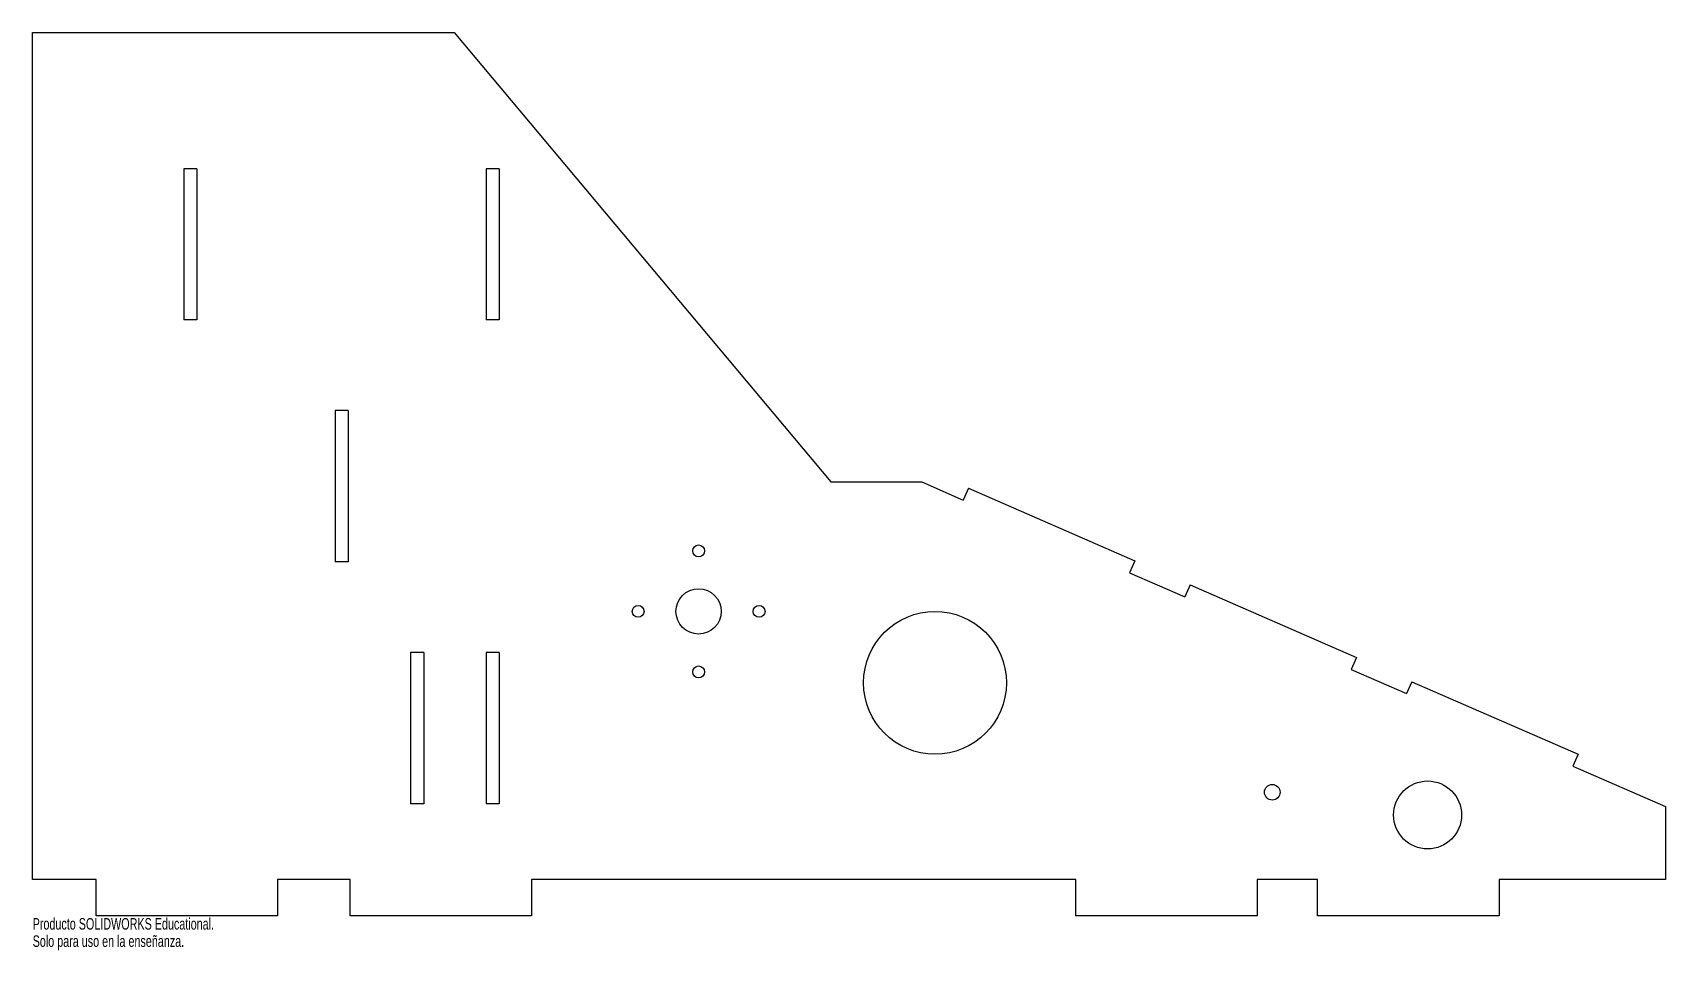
# Model space of a CAD drawing. Header units: inches. Extents: x -15 to 12, y 1.4 to 16.6.
import ezdxf

# ---------------------------------------------------------------- set-up
doc = ezdxf.new("R2010")
doc.units = ezdxf.units.IN
doc.header["$MEASUREMENT"] = 0
doc.styles.add('SLDTEXTSTYLE0', font='TXT', dxfattribs={"width": 0.7})

msp = doc.modelspace()

# ---------------------------------------------------------------- linework, layer by layer
at = {"color": 7, "linetype": 'Continuous', "lineweight": 25}
for p, q in [((-15, 2.56), (-15, 16.56)), ((-15, 16.56), (-8.032, 16.56)), ((-8.032, 16.56), (-1.798, 9.131)), ((-12.5, 14.31), (-12.5, 11.81)), ((-12.283, 14.31), (-12.5, 14.31)), ((-12.283, 14.31), (-12.283, 11.81)), ((-7.5, 14.31), (-7.5, 11.81)), ((-7.283, 14.31), (-7.5, 14.31)), ((-7.283, 14.31), (-7.283, 11.81)), ((-12.283, 11.81), (-12.5, 11.81)), ((-7.283, 11.81), (-7.5, 11.81)), ((-10, 10.31), (-10, 7.81)), ((-9.783, 10.31), (-10, 10.31)), ((-9.783, 10.31), (-9.783, 7.81)), ((-1.798, 9.131), (-0.298, 9.131)), ((-0.298, 9.131), (0.389, 8.831)), ((0.476, 9.029), (0.389, 8.831)), ((0.476, 9.029), (3.225, 7.829)), ((-9.783, 7.81), (-10, 7.81)), ((3.225, 7.829), (3.139, 7.631)), ((3.139, 7.631), (4.055, 7.231)), ((4.142, 7.429), (4.055, 7.231)), ((4.142, 7.429), (6.891, 6.229)), ((-8.75, 6.31), (-8.75, 3.81)), ((-8.533, 6.31), (-8.75, 6.31)), ((-8.533, 6.31), (-8.533, 3.81)), ((-7.5, 6.31), (-7.5, 3.81)), ((-7.283, 6.31), (-7.5, 6.31)), ((-7.283, 6.31), (-7.283, 3.81)), ((6.891, 6.229), (6.805, 6.031)), ((6.805, 6.031), (7.721, 5.631)), ((7.808, 5.829), (7.721, 5.631)), ((7.808, 5.829), (10.558, 4.63)), ((10.558, 4.63), (10.471, 4.431)), ((10.471, 4.431), (12, 3.764)), ((-8.533, 3.81), (-8.75, 3.81)), ((-7.283, 3.81), (-7.5, 3.81)), ((12, 3.764), (12, 2.56)), ((-13.95, 2.56), (-15, 2.56)), ((-13.95, 1.96), (-13.95, 2.56)), ((-10.95, 2.56), (-10.95, 1.96)), ((-9.75, 2.56), (-10.95, 2.56)), ((-9.75, 1.96), (-9.75, 2.56)), ((-6.75, 2.56), (-6.75, 1.96)), ((2.25, 2.56), (-6.75, 2.56)), ((2.25, 1.96), (2.25, 2.56)), ((5.25, 2.56), (5.25, 1.96)), ((6.25, 2.56), (5.25, 2.56)), ((6.25, 1.96), (6.25, 2.56)), ((9.25, 2.56), (9.25, 1.96)), ((12, 2.56), (9.25, 2.56)), ((-10.95, 1.96), (-13.95, 1.96)), ((-6.75, 1.96), (-9.75, 1.96)), ((5.25, 1.96), (2.25, 1.96)), ((9.25, 1.96), (6.25, 1.96))]:
    msp.add_line(p, q, dxfattribs=at)
for centre, radius in [((-3.987, 7.991), 0.098), ((-3.987, 6.991), 0.375), ((-4.987, 6.991), 0.098), ((-2.987, 6.991), 0.098), ((-0.078, 5.81), 1.181), ((-3.987, 5.991), 0.098), ((5.5, 4), 0.129), ((8.068, 3.625), 0.562)]:
    msp.add_circle(centre, radius, dxfattribs=at)

# ---------------------------------------------------------------- texts
at = {"color": 7, "linetype": 'Continuous', "char_height": 0.1903, "attachment_point": 1, "style": 'SLDTEXTSTYLE0'}
for s, insert in [('Producto SOLIDWORKS Educational.', (-15, 1.92)), ('Solo para uso en la enseñanza.', (-15, 1.634))]:
    msp.add_mtext(s, dxfattribs=dict(at, insert=insert))

doc.saveas('drawing.dxf')
